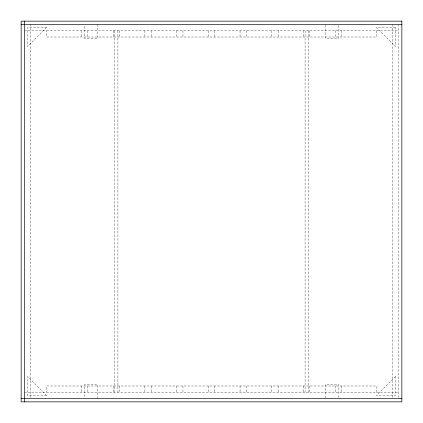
<?xml version="1.0" encoding="UTF-8"?>
<svg xmlns="http://www.w3.org/2000/svg" width="423" height="423" viewBox="0 0 423 423"><rect width="100%" height="100%" fill="white"/><g stroke="black" fill="none" stroke-linecap="round" stroke-linejoin="round"><path stroke-width="0.32" stroke-dasharray="2.12 1.59" d="M24.323 30.668L398.678 30.668M24.323 392.333L398.678 392.333M398.678 24.323L398.678 398.678M392.333 24.323L392.333 398.678M376.47 30.668L376.47 37.013L46.53 37.013L46.53 30.668M376.47 392.333L376.47 385.988L46.53 385.988L46.53 392.333M341.573 30.668L341.573 37.013M341.573 385.988L341.573 392.333M338.4 25.592L338.4 38.599L325.71 38.599L325.71 24.323M338.4 397.409L338.4 384.401L325.71 384.401L325.71 398.678M335.228 30.668L335.228 37.013M335.228 385.988L335.228 392.333M309.848 30.668L309.848 37.013M309.848 385.988L309.848 392.333M308.261 30.668L308.261 392.333M305.089 30.668L305.089 392.333M303.503 30.668L303.503 37.013M303.503 385.988L303.503 392.333M278.123 30.668L278.123 37.013M278.123 385.988L278.123 392.333M271.778 30.668L271.778 37.013M271.778 385.988L271.778 392.333M246.398 30.668L246.398 37.013M246.398 385.988L246.398 392.333M240.053 30.668L240.053 37.013M240.053 385.988L240.053 392.333M214.673 30.668L214.673 37.013M214.673 385.988L214.673 392.333M208.328 30.668L208.328 37.013M208.328 385.988L208.328 392.333M182.948 30.668L182.948 37.013M182.948 385.988L182.948 392.333M176.603 30.668L176.603 37.013M176.603 385.988L176.603 392.333M151.223 30.668L151.223 37.013M151.223 385.988L151.223 392.333M144.878 30.668L144.878 37.013M144.878 385.988L144.878 392.333M119.498 30.668L119.498 37.013M119.498 385.988L119.498 392.333M117.911 30.668L117.911 392.333M114.739 30.668L114.739 392.333M113.153 30.668L113.153 37.013M113.153 385.988L113.153 392.333M97.29 24.323L97.29 38.599L84.6 38.599L84.6 25.592M97.29 398.678L97.29 384.401L84.6 384.401L84.6 397.409M87.773 30.668L87.773 37.013M87.773 385.988L87.773 392.333M81.428 30.668L81.428 37.013M81.428 385.988L81.428 392.333M30.668 24.323L30.668 398.678M46.53 27.495L27.495 46.53L27.495 27.495L46.53 27.495M395.505 376.47L376.47 395.505L395.505 395.505L395.505 376.47M395.505 27.495L376.47 27.495L395.505 46.53L395.505 27.495M46.53 395.505L27.495 395.505L27.495 376.47L46.53 395.505"/><path stroke-width="0.63" d="M21.15 24.323L401.85 24.323M21.15 398.678L401.85 398.678M24.323 21.15L24.323 401.85M401.85 21.15L21.15 21.15L21.15 401.85L401.85 401.85L401.85 21.15"/></g></svg>
